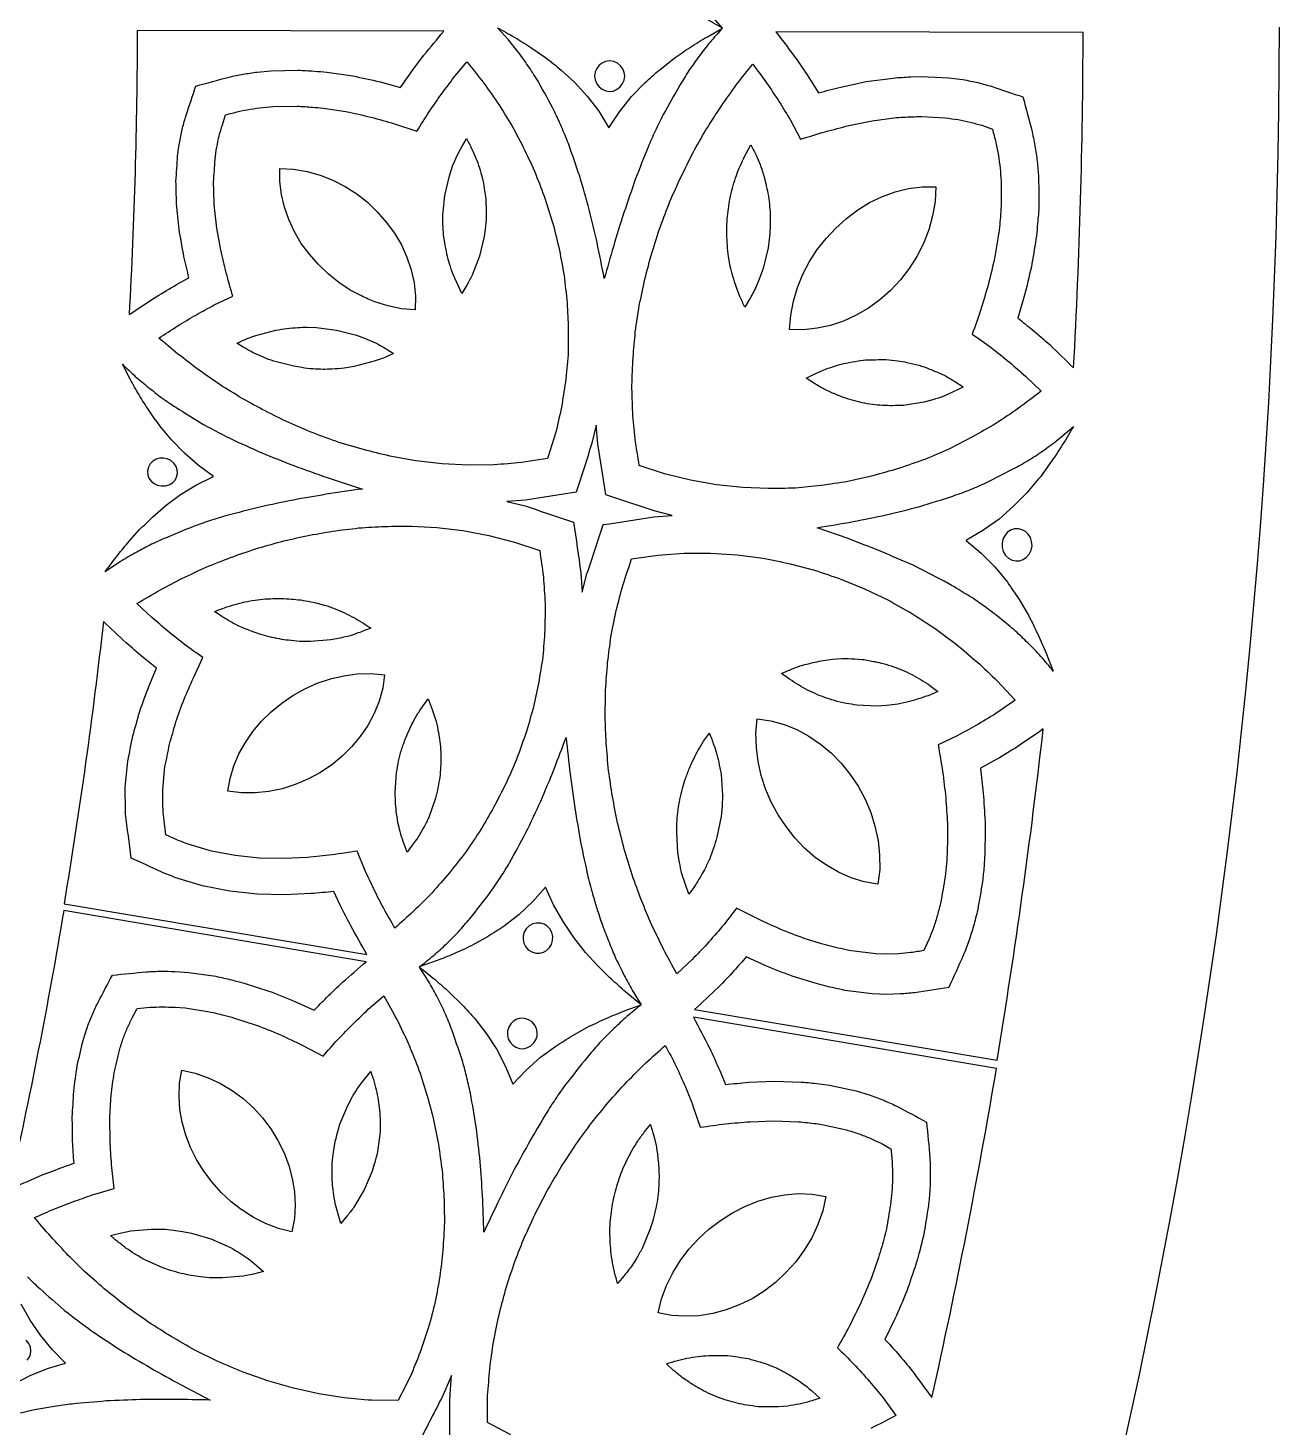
# Model space of a CAD drawing. Extents: x 10 to 990, y 10 to 990.
# Drawn here: x 895.4 to 989.9, y 394.3 to 499.9 of the extents above; entities that cross this region are included whole.
import ezdxf

# ---------------------------------------------------------------- set-up
doc = ezdxf.new("R2010")
doc.units = 0

msp = doc.modelspace()

# ---------------------------------------------------------------- linework, layer by layer
for points in [[(946.96, 500.9), (947.81, 499.93, -0.003399), (946.5, 500.68, -0.004054)], [(931.86, 393.75), (930.08, 394.68, 0.001163), (930.1, 396.72, 0.001288), (930.26, 398.74, 0.001078), (930.53, 400.75, -0.002428), (930.96, 402.8, 0.001017), (931.45, 404.69, 0.001059), (932.07, 406.61, 0.001246), (932.81, 408.5, -0.002627), (933.68, 410.4, -0.002704), (934.62, 412.21, -0.003038), (935.65, 413.97, -0.002631), (936.77, 415.67, -0.002697), (937.97, 417.32, 0.001253), (939.2, 418.84, -0.002059), (940.62, 420.4, -0.002966), (942.05, 421.83, 0.00098), (943.51, 423.15, -0.005425), (944.32, 421.6, -0.005209), (945.03, 420.01, -0.005576), (945.63, 418.51), (946.15, 416.97, -0.003118), (948.07, 417.23, -0.003619), (949.92, 417.39), (951.71, 417.45), (953.57, 417.39, -0.010251), (954.91, 417.24, -0.017147), (955.47, 417.16), (957.19, 416.77, -0.008963), (958.12, 416.48, -0.008119), (958.97, 416.14, -0.008347), (959.8, 415.76), (960.55, 415.35), (960.55, 415.35, -0.006748), (960.64, 414.29, -0.007662), (960.67, 413.32, -0.009078), (960.64, 412.34, -0.008251), (960.55, 411.36, -0.001046), (960.25, 409.49, -0.010498), (959.85, 407.94, -0.01928), (959.6, 407.14), (959.11, 405.68, -0.004827), (958.3, 403.77, -0.00459), (957.43, 401.99, -0.001139), (956.51, 400.32, -0.005896), (957.76, 399.09, -0.005692), (958.93, 397.78, -0.005724), (959.96, 396.54), (960.92, 395.22, -0.005399), (959.03, 394.23, -0.005339)], [(895.35, 405.68, 0.004415), (896.28, 404.79, -0.001308), (898.14, 403.15, -0.001078), (900.19, 401.6, 0.001799), (902.4, 400.14, 0.001295), (904.64, 398.81, 0.002113), (906.97, 397.52), (909.16, 396.38), (909.16, 396.38, 0.002041), (906.42, 396.43, 0.001577), (903.89, 396.42, 0.001976), (901.3, 396.31, 0.001605), (898.73, 396.08, 0.005455), (897.38, 395.9, 0.005902), (896.19, 395.7, 0.001768), (893.71, 395.14, 0.005025)], [(894.34, 397.6), (895.57, 398.24), (896.87, 398.75), (898.22, 399.17), (897.23, 400.19), (896.34, 401.28), (895.56, 402.41), (894.87, 403.61, -0.003807)]]:
    msp.add_lwpolyline(points, format="xyb")
for points in [[(926.79, 499.7), (903.64, 499.75, -0.013282), (903.03, 478.3, -0.001905), (905.07, 479.65, -0.003677), (906.62, 480.57), (907.55, 481.08, -0.003745), (907.17, 482.68, 0.001114), (906.84, 484.5, 0.001349), (906.63, 486.41, -0.004855), (906.57, 488.37, 0.001333), (906.69, 490.29, -0.007078), (906.85, 491.38, -0.007069), (907.06, 492.39, -0.006348), (907.34, 493.36, 0.001644), (908.07, 495.55, -0.002175), (910.57, 496.23, -0.007314), (911.64, 496.45, -0.005317), (912.7, 496.61), (913.73, 496.71), (915.79, 496.75, -0.006968), (917, 496.68, -0.006765), (917.97, 496.6), (919.92, 496.32, -0.004349), (921.98, 495.87), (923.53, 495.45, -0.004631), (924.29, 496.54, -0.003391), (925.29, 497.88, 0.001505), (926.79, 499.7)], [(938.91, 481.03, 0.004068), (938.36, 483.75, 0.003593), (937.77, 486.23, 0.004188), (937.05, 488.75, 0.004559), (936.2, 491.21, 0.007049), (935.68, 492.47, 0.007924), (935.17, 493.59, 0.00461), (933.94, 495.86, 0.006644), (933.24, 496.96, 0.008101), (932.45, 498.06, 0.007388), (931.67, 499.04), (930.84, 499.96, -0.004712), (932.15, 499.23, -0.004571), (933.36, 498.47), (934.48, 497.71, -0.006573), (935.65, 496.76), (936.65, 495.84), (937.62, 494.8), (938.49, 493.65), (939.26, 492.41), (940.06, 493.61), (940.97, 494.76), (941.97, 495.79, -0.004781), (943.09, 496.79), (944.17, 497.64, -0.003813), (945.41, 498.5, -0.005345), (946.69, 499.28), (947.82, 499.92, 0.004957), (946.89, 498.86, 0.003628), (946.07, 497.81, 0.005063), (945.3, 496.73, 0.004295), (944.61, 495.61, -0.00142), (943.36, 493.4, 0.00338), (942.74, 492.15, 0.003235), (942.21, 490.95, 0.001129), (941.25, 488.5, 0.000888), (940.39, 486.01, 0.001621), (939.59, 483.43, -0.001279), (938.91, 481.03)], [(974.34, 474.28, 0.013328), (975.06, 499.59), (951.86, 499.64, -0.004948), (953.44, 497.56, -0.005308), (954.48, 496), (955.08, 495.04, -0.003786), (956.76, 495.48), (958.69, 495.89), (960.72, 496.16, -0.008292), (962.04, 496.25), (962.85, 496.28), (964.9, 496.18), (965.99, 496.04, -0.006908), (967.13, 495.81, -0.007455), (968.18, 495.52, -0.000749), (970.52, 494.73, -0.001707), (971.21, 492.1, -0.006444), (971.45, 490.89, -0.006987), (971.61, 489.72, -0.007603), (971.7, 488.53, -0.001296), (971.72, 486.38, -0.006752), (971.6, 484.98, -0.006999), (971.5, 484, -0.001309), (971.15, 481.9, -0.004398), (970.62, 479.69), (970.13, 478.04, -0.006506), (971.23, 477.16, -0.005615), (972.56, 476.02, -0.001264), (974.34, 474.28)], [(910.32, 493.38, -0.006083), (911.28, 493.63, -0.008381), (912.17, 493.81, -0.009702), (913.13, 493.94), (913.91, 494.01), (915.74, 494.03, -0.009505), (916.87, 493.96, -0.0124), (917.7, 493.88), (919.4, 493.63, -0.004657), (921.29, 493.21, -0.003809), (923.07, 492.7), (924.76, 492.14, -0.003766), (925.65, 493.57, -0.003853), (926.62, 494.95, -0.004019), (927.55, 496.19), (928.54, 497.38, -0.004908), (929.81, 495.78, -0.005088), (930.94, 494.16, -0.001313), (931.95, 492.52, -0.005057), (932.91, 490.7, -0.005342), (933.73, 488.89, -0.00525), (934.45, 487.01, -0.005606), (935.05, 485.1, -0.005024), (935.52, 483.15, -0.001153), (935.87, 481.25, -0.005319), (936.1, 479.19, -0.005422), (936.19, 477.2, -0.000999), (936.17, 475.27, -0.005318), (935.97, 473.21, -0.001061), (935.68, 471.31, -0.001302), (935.23, 469.35, -0.001164), (934.62, 467.44), (932.65, 467.13, -0.004427), (930.58, 466.97), (928.65, 466.94), (926.67, 467.05), (924.68, 467.27), (922.72, 467.63, -0.00328), (920.72, 468.11), (918.87, 468.66, -0.003133), (916.93, 469.37, -0.003097), (915.09, 470.15, -0.003103), (913.3, 471.03, -0.002729), (911.56, 471.98, -0.003329), (909.88, 473.02, -0.002784), (908.26, 474.14, -0.002622), (906.72, 475.33, 0.001228), (905.28, 476.53, -0.003312), (906.67, 477.44, -0.003801), (908.11, 478.29, -0.004162), (909.46, 479.03), (910.86, 479.7, -0.002248), (910.36, 481.46, -0.003639), (909.96, 483.18), (909.66, 484.84, 0.001103), (909.46, 486.59, -0.004906), (909.41, 488.3, 0.001158), (909.52, 490.03, -0.009257), (909.65, 490.94, -0.007853), (909.83, 491.79, -0.006145), (910.07, 492.62), (910.32, 493.38)], [(968.21, 492.31, -0.006748), (968.47, 491.28, -0.007662), (968.66, 490.32, -0.009078), (968.79, 489.35, -0.008251), (968.86, 488.37, -0.001046), (968.87, 486.48, -0.010498), (968.74, 484.89, -0.01928), (968.62, 484.05), (968.37, 482.53, -0.004827), (967.88, 480.52, -0.00459), (967.32, 478.62, -0.001139), (966.69, 476.82, -0.005896), (968.12, 475.81, -0.005692), (969.5, 474.71, -0.005724), (970.71, 473.65), (971.88, 472.52, -0.005399), (970.18, 471.23, -0.005339), (968.48, 470.09, -0.004521), (966.71, 469.07), (964.98, 468.18, -0.001012), (963.11, 467.38, -0.004571), (961.12, 466.69, -0.004588), (959.19, 466.14), (957.3, 465.71, -0.004052), (955.25, 465.4), (953.34, 465.21, -0.004136), (951.27, 465.17), (949.36, 465.25), (947.37, 465.46), (945.41, 465.8), (943.46, 466.28), (941.55, 466.91, 0.001163), (941.23, 468.92, 0.001288), (941.05, 470.94, 0.001078), (940.99, 472.97, -0.002428), (941.08, 475.06, 0.001017), (941.25, 477, 0.001059), (941.55, 479, 0.001246), (941.97, 480.98, -0.002627), (942.51, 483.01, -0.002704), (943.14, 484.95, -0.003038), (943.86, 486.84, -0.002631), (944.7, 488.71, -0.002697), (945.61, 490.53, 0.001253), (946.57, 492.24, -0.002059), (947.72, 494.01, -0.002966), (948.89, 495.66, 0.00098), (950.11, 497.2, -0.005425), (951.16, 495.8, -0.005209), (952.12, 494.35, -0.005576), (952.97, 492.97), (953.73, 491.54, -0.003118), (955.58, 492.11, -0.003619), (957.38, 492.57), (959.14, 492.93), (960.98, 493.17, -0.010251), (962.33, 493.24, -0.017147), (962.89, 493.26), (964.65, 493.15, -0.008963), (965.62, 493.02, -0.008119), (966.52, 492.83, -0.008347), (967.4, 492.59), (968.21, 492.31)], [(928.5, 491.58, -0.008917), (928.89, 490.83, -0.009991), (929.21, 490.11, -0.010063), (929.48, 489.38, -0.011836), (929.69, 488.64, -0.011927), (929.85, 487.82), (929.94, 487.21, -0.011214), (930, 485.7, -0.012497), (929.92, 484.74), (929.85, 484.19), (929.48, 482.71), (928.93, 481.28, -0.010371), (928.53, 480.52), (928.15, 479.9), (927.5, 481.33, -0.009634), (927.22, 482.13, -0.009046), (927.03, 482.87, -0.013189), (926.86, 483.75), (926.77, 484.3, -0.007543), (926.72, 485.12), (926.72, 485.8, -0.01208), (926.81, 486.82), (926.87, 487.3), (927.21, 488.77), (927.45, 489.51, -0.009064), (927.78, 490.27, -0.008391), (928.14, 490.97), (928.5, 491.58)], [(949.98, 491.12, -0.007149), (950.38, 490.33), (950.67, 489.64, -0.011467), (950.98, 488.67, -0.011545), (951.14, 488.03, -0.010777), (951.3, 487.24, -0.009122), (951.39, 486.45, -0.010429), (951.44, 485.65, -0.010063), (951.43, 484.85, -0.012635), (951.36, 483.99), (951.27, 483.35), (950.9, 481.79, -0.010417), (950.61, 480.97), (950.32, 480.29, -0.012837), (949.8, 479.34), (949.52, 478.87, -0.007892), (949.15, 479.68), (948.88, 480.36, -0.006883), (948.62, 481.2, -0.00865), (948.42, 481.97), (948.29, 482.69, -0.006775), (948.2, 483.54, -0.009251), (948.16, 484.34, -0.00944), (948.17, 485.12, -0.023407), (948.33, 486.69, -0.008108), (948.49, 487.47, -0.010185), (948.7, 488.24, -0.008238), (948.95, 488.99, -0.010225), (949.26, 489.73, -0.006371), (949.62, 490.47), (949.98, 491.12)], [(914.41, 489.33), (915.45, 489.29), (916.47, 489.1), (917.46, 488.83), (918.41, 488.45), (919.34, 487.98), (920.22, 487.42), (921.02, 486.78), (921.77, 486.07), (922.45, 485.29), (923.07, 484.46), (923.59, 483.57), (923.99, 482.65), (924.33, 481.68), (924.54, 480.7), (924.66, 479.69), (924.62, 478.67), (923.59, 478.75), (922.57, 478.96), (921.59, 479.26, -0.007354), (920.57, 479.71), (919.73, 480.15), (918.86, 480.72), (918.06, 481.38), (917.31, 482.1), (916.64, 482.87), (916.03, 483.68), (915.52, 484.56), (915.1, 485.47), (914.76, 486.4), (914.54, 487.36), (914.4, 488.34), (914.41, 489.33)], [(911.16, 476.14, -0.009172), (911.94, 476.49), (912.6, 476.73), (914.11, 477.13, -0.010229), (914.94, 477.26, -0.011643), (915.77, 477.33, -0.010333), (916.48, 477.35), (917.17, 477.33), (918.69, 477.14), (920.19, 476.75, -0.009735), (920.99, 476.46), (921.63, 476.17, -0.010506), (922.44, 475.72), (923, 475.37), (922.28, 475.05), (921.54, 474.78), (920.03, 474.39), (919.27, 474.26, -0.011416), (918.37, 474.19, -0.010526), (917.67, 474.17, -0.010041), (916.9, 474.2, -0.012536), (916.07, 474.3), (915.46, 474.4), (913.96, 474.78, -0.008639), (913.17, 475.08, -0.011056), (912.46, 475.4, -0.012065), (911.65, 475.85), (911.16, 476.14)], [(920.64, 465.14, 0.002041), (917.92, 464.74, 0.001577), (915.43, 464.31, 0.001976), (912.9, 463.78, 0.001605), (910.4, 463.13, 0.005455), (909.09, 462.73, 0.005902), (907.95, 462.34, 0.001768), (905.6, 461.37, 0.005025), (904.44, 460.83, 0.004159), (903.33, 460.23, 0.004907), (902.22, 459.57), (901.22, 458.89, -0.002751), (902.07, 460.02, -0.003329), (902.93, 461.08), (903.8, 462.05, -0.004722), (904.82, 463.04), (905.82, 463.91), (906.92, 464.73), (908.12, 465.46), (909.39, 466.09), (908.24, 466.94), (907.19, 467.86), (906.22, 468.85), (905.35, 469.91, -0.003807), (904.51, 471.09, -0.003811), (903.78, 472.24, -0.003587), (903.11, 473.42), (902.52, 474.56, 0.005106), (903.5, 473.64, 0.003181), (904.49, 472.81, 0.00532), (905.48, 472.04, 0.004415), (906.55, 471.31, -0.001308), (908.65, 470, -0.001078), (910.93, 468.82, 0.001799), (913.35, 467.74, 0.001295), (915.77, 466.79, 0.002113), (918.29, 465.9), (920.64, 465.14)], [(966, 472.84, -0.009697), (965.14, 472.42), (964.54, 472.15, -0.010466), (963.72, 471.87), (963.04, 471.69), (961.51, 471.45, -0.007965), (960.68, 471.43, -0.010934), (959.91, 471.44, -0.010853), (959.15, 471.52, -0.009485), (958.38, 471.65, -0.011478), (957.63, 471.84, -0.010216), (956.89, 472.08, -0.012307), (956.04, 472.43), (955.52, 472.67, -0.006912), (954.77, 473.1), (954.15, 473.51, -0.006924), (954.94, 473.89), (955.61, 474.18, -0.008811), (956.43, 474.45, -0.010667), (957.18, 474.65, -0.012969), (958.08, 474.81), (958.63, 474.88, -0.008534), (960.16, 474.91, -0.009798), (961.07, 474.81, -0.012624), (961.76, 474.7), (962.44, 474.55, -0.010084), (963.25, 474.28, -0.013033), (964.11, 473.93), (964.62, 473.7, -0.00791), (965.38, 473.25), (966, 472.84)], [(931.54, 464.21), (932.93, 463.86, -0.000995), (936.59, 462.64, -0.002096), (937.14, 458.81), (937.24, 457.36), (937.6, 458.75, 0.002095), (938.83, 462.45, 0.000988), (942.65, 463.03), (944.04, 463.14), (942.67, 463.49, 0.001), (939.02, 464.71, 0.002416), (938.41, 468.56), (938.29, 469.97), (937.97, 468.6, -0.002426), (936.79, 464.89, -0.000992), (932.97, 464.31), (931.54, 464.21)], [(954.98, 462.22, 0.003736), (957.7, 462.68, 0.003279), (960.19, 463.19, 0.003993), (962.73, 463.82, 0.003622), (965.23, 464.61, 0.005429), (966.45, 465.06, 0.006824), (967.67, 465.58, 0.004458), (970.02, 466.78, 0.007232), (971.16, 467.44, 0.005343), (972.27, 468.2, 0.00686), (973.35, 469.02), (974.34, 469.87, -0.003916), (973.51, 468.49, -0.004838), (972.68, 467.23), (971.83, 466.06, -0.006482), (970.8, 464.86), (969.81, 463.84), (968.71, 462.86), (967.49, 462), (966.25, 461.28), (966.24, 461.28), (966.22, 461.26), (967.36, 460.3), (968.4, 459.26), (969.34, 458.1, -0.005993), (970.23, 456.8), (970.96, 455.57, -0.004539), (971.66, 454.14, -0.005183), (972.28, 452.74), (972.81, 451.39, 0.00704), (971.87, 452.51, 0.007037), (970.88, 453.53, 0.007346), (969.96, 454.41, 0.006828), (968.87, 455.32, 0.008319), (967.78, 456.15, 0.006422), (966.81, 456.84, 0.007886), (965.53, 457.63, 0.006685), (964.56, 458.19, 0.004213), (962.22, 459.38, 0.003002), (959.82, 460.42, 0.003605), (957.31, 461.4), (954.98, 462.22)], [(905.81, 439.04), (905.59, 440.76, 0.001121), (905.58, 442.47), (905.74, 444.19, 0.00111), (906.08, 445.87, 0.001086), (906.56, 447.56, -0.003263), (907.18, 449.28, -0.00206), (907.88, 450.9), (908.59, 452.42, -0.002396), (907.22, 453.41, -0.00332), (905.95, 454.41, -0.00246), (904.74, 455.45), (903.62, 456.49, -0.002996), (905.35, 457.51, -0.002436), (907.07, 458.41, -0.003213), (908.85, 459.24, -0.002916), (910.69, 459.97, -0.003091), (912.57, 460.62, -0.002843), (914.47, 461.16, -0.003537), (916.42, 461.61, -0.003323), (918.39, 461.96, -0.003739), (920.36, 462.2, -0.004022), (922.35, 462.32, -0.004055), (924.34, 462.33), (926.26, 462.23), (928.23, 462), (930.2, 461.63), (932.13, 461.14), (934.03, 460.5, -0.001311), (934.31, 458.51, -0.001103), (934.44, 456.5, -0.001039), (934.42, 454.51, -0.001043), (934.27, 452.51, -0.004491), (933.94, 450.47, -0.001168), (933.54, 448.58, -0.004458), (932.95, 446.6, -0.001172), (932.31, 444.79, -0.004928), (931.47, 442.89, -0.004478), (930.55, 441.11, -0.001188), (929.59, 439.44, -0.001215), (928.48, 437.79, -0.004659), (927.21, 436.17, -0.005262), (925.9, 434.67, -0.005261), (924.51, 433.27, -0.001052), (923.1, 432, -0.002377), (922.26, 433.47, -0.003386), (921.52, 434.91, -0.002275), (920.83, 436.39), (920.24, 437.81, -0.003552), (918.35, 437.53, -0.004682), (916.5, 437.34), (914.71, 437.25), (912.86, 437.29), (911.04, 437.47), (909.24, 437.81), (907.49, 438.33, -0.006589), (906.58, 438.69), (905.81, 439.04)], [(963.04, 430.3, -0.007162), (962.06, 430.15, -0.008583), (961.15, 430.06), (960.3, 430.03), (959.4, 430.07), (957.56, 430.28, -0.009757), (955.98, 430.64, -0.016739), (955.23, 430.85), (954, 431.22, -0.004066), (952.19, 431.92, -0.002935), (950.49, 432.69), (948.89, 433.51, -0.005789), (947.81, 432.11, -0.006047), (946.65, 430.79, -0.005944), (945.54, 429.63), (944.39, 428.54, -0.002495), (943.38, 430.4, -0.002814), (942.5, 432.22, -0.002955), (941.71, 434.09, -0.002636), (941.01, 436.02, -0.002794), (940.41, 437.97, -0.002935), (939.91, 439.95, -0.002478), (939.52, 441.94, 0.001086), (939.23, 443.88, -0.002367), (939.05, 445.98, 0.001131), (938.97, 447.93, 0.00127), (939, 449.95, -0.002791), (939.16, 452.05, 0.001011), (939.41, 453.98, 0.001049), (939.81, 455.97, 0.001099), (940.32, 457.93, 0.001308), (940.97, 459.86), (942.95, 460.15), (944.94, 460.3), (946.93, 460.3), (948.93, 460.18), (950.91, 459.91, -0.004389), (952.93, 459.5), (954.79, 459.01, -0.004314), (956.76, 458.34), (958.56, 457.61), (960.37, 456.74, -0.005008), (962.19, 455.71, -0.004978), (963.89, 454.6, -0.001008), (965.48, 453.43, -0.005139), (967.09, 452.06, -0.004987), (968.57, 450.65), (969.93, 449.2, -0.005447), (968.47, 448.19, -0.006071), (966.96, 447.29, -0.006066), (965.55, 446.52), (964.11, 445.84, -0.004158), (964.45, 443.81, -0.005153), (964.69, 441.83, -0.001127), (964.82, 439.91, -0.003793), (964.8, 437.84, -0.006777), (964.74, 436.86, -0.009289), (964.64, 435.87, -0.001068), (964.32, 434, -0.006663), (964.06, 432.97, -0.008596), (963.77, 432.05, -0.007647), (963.41, 431.13), (963.04, 430.3)], [(909.47, 455.89, -0.010425), (910.33, 456.21, -0.01065), (911.02, 456.43, -0.008745), (911.78, 456.62, -0.009786), (912.54, 456.76, -0.00857), (913.31, 456.84, -0.010135), (914.08, 456.88, -0.01156), (914.91, 456.86, -0.010575), (915.61, 456.81, -0.009307), (916.36, 456.71, -0.008306), (917.12, 456.55), (917.79, 456.38, -0.009335), (918.59, 456.1, -0.025184), (920, 455.44, -0.008899), (920.67, 455.05), (921.27, 454.64, -0.011444), (920.33, 454.28, -0.013689), (919.72, 454.07, -0.010317), (918.96, 453.88), (918.27, 453.75), (916.73, 453.63, -0.010614), (915.9, 453.64, -0.012356), (915.07, 453.72, -0.010562), (914.38, 453.82, -0.008612), (913.62, 453.98, -0.010428), (912.88, 454.19, -0.013033), (912.02, 454.5, -0.012724), (911.43, 454.74, -0.010266), (910.75, 455.09, -0.011015), (910.02, 455.53), (909.47, 455.89)], [(901.09, 455.13, -0.013094), (898.12, 433.84), (920.99, 430.01, -0.000937), (919.76, 432.17, -0.002796), (918.96, 433.72), (918.48, 434.76, -0.004801), (916.75, 434.6), (914.78, 434.51), (912.71, 434.56), (910.64, 434.78), (908.57, 435.19), (906.57, 435.8, -0.005631), (905.46, 436.24, 0.000825), (903.19, 437.29, 0.002062), (902.75, 440.63, 0.001351), (902.74, 442.64, 0.001077), (902.93, 444.6, 0.001279), (903.31, 446.51, 0.001112), (903.84, 448.38, -0.002624), (904.52, 450.24), (905.11, 451.62, -0.004239), (904.1, 452.42, -0.002406), (902.8, 453.54, 0.00144), (901.09, 455.13)], [(964.08, 449.87), (963.35, 449.54, -0.007262), (962.51, 449.26, -0.010314), (961.76, 449.04), (961.07, 448.9, -0.007648), (960.22, 448.8), (959.52, 448.76), (957.98, 448.83, -0.008034), (957.17, 448.96), (956.48, 449.11, -0.008382), (955.68, 449.36, -0.010194), (954.96, 449.64, -0.010528), (954.25, 449.97, -0.009771), (953.56, 450.35, -0.007454), (952.89, 450.79), (952.29, 451.22, -0.006907), (953.09, 451.56), (953.78, 451.82, -0.011351), (954.82, 452.07, -0.01827), (955.44, 452.2, -0.011985), (956.14, 452.29), (956.84, 452.34, -0.011914), (957.82, 452.32), (958.38, 452.28, -0.011546), (959.34, 452.11, -0.01483), (959.96, 451.97, -0.012521), (960.76, 451.72, -0.012113), (961.42, 451.47, -0.011593), (962.13, 451.14, -0.008817), (962.82, 450.75, -0.010251), (963.49, 450.32), (964.08, 449.87)], [(924.02, 437.73, -0.006926), (923.72, 438.53, -0.010114), (923.49, 439.28), (923.33, 439.96, -0.009923), (923.2, 440.85, -0.011977), (923.14, 441.54), (923.12, 442.23), (923.22, 443.74, -0.010967), (923.38, 444.6), (923.52, 445.21, -0.011773), (923.83, 446.12, -0.012329), (924.06, 446.69, -0.009134), (924.38, 447.38, -0.010552), (924.75, 448.06, -0.011043), (925.22, 448.77), (925.6, 449.3, -0.007447), (925.92, 448.51), (926.15, 447.82, -0.010234), (926.35, 446.94, -0.010885), (926.47, 446.25, -0.011944), (926.55, 445.49, -0.009267), (926.57, 444.73, -0.011304), (926.54, 443.96, -0.010564), (926.46, 443.21, -0.013191), (926.31, 442.4), (926.17, 441.8), (925.66, 440.36, -0.010593), (925.29, 439.61), (924.94, 439, -0.01305), (924.33, 438.15), (924.02, 437.73)], [(945.28, 434.56), (944.77, 436.1, -0.009523), (944.58, 436.96), (944.46, 437.68), (944.38, 439.27, -0.009569), (944.4, 440.13, -0.008916), (944.48, 440.92, -0.009999), (944.61, 441.7, -0.010998), (944.81, 442.54), (944.99, 443.16, -0.0082), (945.3, 443.97, -0.012802), (945.71, 444.87, -0.014652), (946, 445.42, -0.007995), (946.41, 446.1), (946.84, 446.72, -0.010681), (947.18, 445.81, -0.012507), (947.41, 445.11, -0.010531), (947.59, 444.32), (947.72, 443.61), (947.82, 442.01), (947.8, 441.21), (947.72, 440.42), (947.41, 438.86, -0.009389), (947.16, 438.03), (946.91, 437.34, -0.010474), (946.54, 436.55, -0.013066), (945.88, 435.4, -0.03201), (945.59, 434.97), (945.28, 434.56)], [(945.73, 425.86), (968.56, 422.03, 0.013098), (972.05, 447.03, -0.001447), (969.96, 445.59, -0.003824), (968.33, 444.62), (967.3, 444.06, -0.005336), (967.52, 442.19, -0.001286), (967.66, 440.06, -0.003702), (967.64, 437.81, -0.006594), (967.58, 436.68, -0.008119), (967.46, 435.49, -0.001098), (967.1, 433.38, -0.006132), (966.78, 432.14, -0.008407), (966.43, 431.03, -0.005993), (966.01, 429.93, -0.001259), (964.92, 427.52, -0.004169), (962.34, 427.12, -0.007625), (961.26, 427.03), (960.23, 427), (959.13, 427.05), (957.08, 427.3, -0.008833), (955.56, 427.64, -0.016802), (954.82, 427.84), (953.08, 428.37, -0.003624), (951.1, 429.15), (949.63, 429.83, -0.006727), (948.7, 428.78, -0.005784), (947.5, 427.51, -0.001441), (945.73, 425.86)], [(936.02, 446.38, 0.00127), (936.33, 443.62), (936.68, 441.07, 0.001518), (937.12, 438.48, 0.001719), (937.67, 435.9, 0.005816), (938.07, 434.41, 0.004963), (938.38, 433.37, 0.004373), (938.83, 432.05, 0.006951), (939.33, 430.77, 0.00627), (939.79, 429.68, 0.005509), (940.41, 428.43, 0.005433), (941.01, 427.32), (941.69, 426.22, -0.003399), (940.52, 427.18, -0.004054), (939.44, 428.15, -0.004482), (938.42, 429.16), (937.49, 430.17), (936.6, 431.3), (935.79, 432.5), (935.08, 433.76), (934.48, 435.1), (933.52, 434.01), (932.48, 433.02), (931.35, 432.15, -0.006218), (930.08, 431.34), (928.9, 430.68, -0.004965), (927.54, 430.05, -0.004544), (926.21, 429.52), (924.94, 429.07, 0.006063), (926.02, 429.93, 0.006189), (927, 430.82, 0.006796), (927.9, 431.73, 0.005808), (928.76, 432.71, 0.001454), (930.3, 434.68, 0.007169), (931.1, 435.86, 0.00603), (931.75, 436.92, 0.004313), (932.99, 439.21, 0.003675), (934.11, 441.57, 0.004535), (935.14, 444.06, 0.00168), (936.02, 446.38)], [(920.92, 429.46), (898.1, 433.32, -0.013282), (893.97, 412.26, -0.001905), (896.2, 413.26, -0.003677), (897.88, 413.9), (898.87, 414.26, -0.003745), (898.76, 415.89, 0.001114), (898.74, 417.75, 0.001349), (898.85, 419.67, -0.004855), (899.11, 421.61, 0.001333), (899.55, 423.49, -0.007078), (899.88, 424.53, -0.007069), (900.26, 425.49, -0.006348), (900.69, 426.41, 0.001644), (901.77, 428.45, -0.002175), (904.35, 428.7, -0.007314), (905.44, 428.75, -0.005317), (906.51, 428.72), (907.55, 428.66), (909.58, 428.36, -0.006968), (910.77, 428.09, -0.006765), (911.71, 427.85), (913.58, 427.25, -0.004349), (915.55, 426.47), (917, 425.8, -0.004631), (917.94, 426.76, -0.003391), (919.14, 427.91, 0.001505), (920.92, 429.46)], [(929.81, 409.05, 0.004068), (929.71, 411.82, 0.003593), (929.54, 414.36, 0.004188), (929.24, 416.97, 0.004559), (928.8, 419.54, 0.007049), (928.5, 420.86, 0.007924), (928.18, 422.06, 0.00461), (927.33, 424.49, 0.006644), (926.83, 425.7, 0.008101), (926.23, 426.91, 0.007388), (925.63, 428), (924.96, 429.05, -0.004712), (926.13, 428.11, -0.004571), (927.2, 427.17), (928.18, 426.22, -0.006573), (929.18, 425.1), (930.01, 424.03), (930.8, 422.84), (931.46, 421.56), (932.01, 420.21), (933.01, 421.27), (934.09, 422.25), (935.24, 423.1, -0.004781), (936.52, 423.9), (937.72, 424.57, -0.003813), (939.09, 425.2, -0.005345), (940.48, 425.77), (941.7, 426.22, 0.004957), (940.61, 425.32, 0.003628), (939.63, 424.42, 0.005063), (938.69, 423.48, 0.004295), (937.82, 422.49, -0.00142), (936.22, 420.51, 0.00338), (935.41, 419.38, 0.003235), (934.69, 418.29, 0.001129), (933.34, 416.03, 0.000888), (932.08, 413.72, 0.001621), (930.87, 411.3, -0.001279), (929.81, 409.05)], [(903.64, 425.93, -0.006083), (904.62, 426.02, -0.008381), (905.53, 426.05, -0.009702), (906.5, 426.02), (907.27, 425.97), (909.09, 425.69, -0.009505), (910.19, 425.43, -0.0124), (911, 425.21), (912.63, 424.68, -0.004657), (914.42, 423.96, -0.003809), (916.1, 423.16), (917.68, 422.33, -0.003766), (918.79, 423.6, -0.003853), (919.97, 424.8, -0.004019), (921.09, 425.87), (922.26, 426.88, -0.004908), (923.25, 425.09, -0.005088), (924.1, 423.31, -0.001313), (924.83, 421.53, -0.005057), (925.47, 419.57, -0.005342), (925.99, 417.65, -0.00525), (926.38, 415.68, -0.005606), (926.66, 413.7, -0.005024), (926.8, 411.7, -0.001153), (926.84, 409.77, -0.005319), (926.72, 407.7, -0.005422), (926.49, 405.71, -0.000999), (926.15, 403.82, -0.005318), (925.62, 401.81, -0.001061), (925.01, 399.99, -0.001302), (924.25, 398.13, -0.001164), (923.34, 396.34), (921.33, 396.36, -0.004427), (919.27, 396.55), (917.36, 396.84), (915.43, 397.27), (913.5, 397.82), (911.63, 398.49, -0.00328), (909.74, 399.3), (908, 400.15, -0.003133), (906.21, 401.17, -0.003097), (904.52, 402.24, -0.003103), (902.89, 403.4, -0.002729), (901.34, 404.62, -0.003329), (899.85, 405.92, -0.002784), (898.44, 407.3, -0.002622), (897.11, 408.72, 0.001228), (895.89, 410.15, -0.003312), (897.41, 410.82, -0.003801), (898.97, 411.41, -0.004162), (900.43, 411.92), (901.91, 412.35, -0.002248), (901.71, 414.17, -0.003639), (901.59, 415.93), (901.57, 417.62, 0.001103), (901.67, 419.37, -0.004906), (901.9, 421.08, 0.001158), (902.3, 422.77, -0.009257), (902.57, 423.64, -0.007853), (902.89, 424.44, -0.006145), (903.26, 425.22), (903.64, 425.93)], [(963.64, 396.56, 0.013328), (968.52, 421.4), (945.64, 425.27, -0.004948), (946.86, 422.96, -0.005308), (947.62, 421.25), (948.05, 420.2, -0.003786), (949.79, 420.36), (951.76, 420.45), (953.8, 420.38, -0.008292), (955.12, 420.25), (955.92, 420.15), (957.93, 419.71), (958.98, 419.39, -0.006908), (960.07, 418.98, -0.007455), (961.05, 418.53, -0.000749), (963.24, 417.36, -0.001707), (963.49, 414.65, -0.006444), (963.52, 413.42, -0.006987), (963.49, 412.23, -0.007603), (963.38, 411.05, -0.001296), (963.04, 408.93, -0.006752), (962.7, 407.57, -0.006999), (962.43, 406.62, -0.001309), (961.74, 404.59, -0.004398), (960.85, 402.5), (960.1, 400.96, -0.006506), (961.05, 399.91, -0.005615), (962.17, 398.56, -0.001264), (963.64, 396.56)], [(907, 421.27), (908.02, 421.05), (909, 420.7), (909.93, 420.27), (910.8, 419.74), (911.64, 419.13), (912.41, 418.43), (913.1, 417.67), (913.72, 416.84), (914.27, 415.96), (914.74, 415.04), (915.1, 414.08), (915.35, 413.1), (915.53, 412.09), (915.57, 411.09), (915.52, 410.07), (915.32, 409.07), (914.31, 409.32), (913.34, 409.7), (912.43, 410.15, -0.007354), (911.5, 410.76), (910.73, 411.33), (909.97, 412.04), (909.29, 412.83), (908.67, 413.66), (908.13, 414.53), (907.67, 415.43), (907.31, 416.38), (907.04, 417.35), (906.86, 418.32), (906.8, 419.3), (906.83, 420.29), (907, 421.27)], [(921.27, 421.17, -0.008917), (921.54, 420.36, -0.009991), (921.73, 419.6, -0.010063), (921.87, 418.83, -0.011836), (921.96, 418.07, -0.011927), (921.98, 417.24), (921.98, 416.62, -0.011214), (921.79, 415.12, -0.012497), (921.54, 414.18), (921.39, 413.65), (920.78, 412.25), (920, 410.93, -0.010371), (919.48, 410.25), (919.01, 409.71), (918.59, 411.22, -0.009634), (918.45, 412.05, -0.009046), (918.38, 412.81, -0.013189), (918.36, 413.71), (918.37, 414.27, -0.007543), (918.46, 415.09), (918.56, 415.75, -0.01208), (918.82, 416.75), (918.95, 417.21), (919.54, 418.61), (919.9, 419.29, -0.009064), (920.34, 419.99, -0.008391), (920.82, 420.62), (921.27, 421.17)], [(942.39, 417.18, -0.007149), (942.64, 416.33), (942.82, 415.6, -0.011467), (942.96, 414.59, -0.011545), (943.02, 413.94, -0.010777), (943.04, 413.14, -0.009122), (943.01, 412.34, -0.010429), (942.92, 411.54, -0.010063), (942.78, 410.76, -0.012635), (942.56, 409.91), (942.38, 409.3), (941.76, 407.82, -0.010417), (941.33, 407.06), (940.93, 406.44, -0.012837), (940.26, 405.59), (939.91, 405.17, -0.007892), (939.68, 406.03), (939.52, 406.74, -0.006883), (939.41, 407.62, -0.00865), (939.34, 408.41), (939.32, 409.14, -0.006775), (939.38, 410, -0.009251), (939.47, 410.78, -0.00944), (939.61, 411.56, -0.023407), (940.03, 413.08, -0.008108), (940.31, 413.82, -0.010185), (940.64, 414.54, -0.008238), (941.02, 415.25, -0.010225), (941.44, 415.93, -0.006371), (941.92, 416.59), (942.39, 417.18)], [(901.63, 408.79, -0.009172), (902.45, 409), (903.15, 409.14), (904.7, 409.28, -0.010229), (905.54, 409.28, -0.011643), (906.37, 409.21, -0.010333), (907.07, 409.11), (907.75, 408.98), (909.21, 408.54), (910.64, 407.91, -0.009735), (911.37, 407.49), (911.96, 407.1, -0.010506), (912.68, 406.52), (913.17, 406.09), (912.41, 405.88), (911.64, 405.74), (910.08, 405.6), (909.32, 405.6, -0.011416), (908.42, 405.68, -0.010526), (907.72, 405.78, -0.010041), (906.97, 405.94, -0.012536), (906.16, 406.17), (905.58, 406.36), (904.17, 406.99, -0.008639), (903.43, 407.42, -0.011056), (902.79, 407.85, -0.012065), (902.06, 408.43), (901.63, 408.79)], [(955.17, 396.51, -0.009697), (954.25, 396.23), (953.62, 396.07, -0.010466), (952.77, 395.93), (952.06, 395.86), (950.52, 395.88, -0.007965), (949.69, 395.99, -0.010934), (948.94, 396.14, -0.010853), (948.2, 396.34, -0.009485), (947.47, 396.59, -0.011478), (946.75, 396.9, -0.010216), (946.07, 397.26, -0.012307), (945.28, 397.75), (944.81, 398.06, -0.006912), (944.14, 398.62), (943.6, 399.12, -0.006924), (944.43, 399.36), (945.15, 399.54, -0.008811), (946, 399.67, -0.010667), (946.78, 399.74, -0.012969), (947.69, 399.75), (948.24, 399.74, -0.008534), (949.76, 399.51, -0.009798), (950.64, 399.26, -0.012624), (951.3, 399.05), (951.95, 398.78, -0.010084), (952.7, 398.39, -0.013033), (953.49, 397.9), (953.96, 397.58, -0.00791), (954.63, 397.02), (955.17, 396.51)], [(919.76, 393.67), (921.08, 393.1, -0.000995), (924.48, 391.29, -0.002096), (924.4, 387.42), (924.25, 385.97), (924.84, 387.29, 0.002095), (926.66, 390.73, 0.000988), (930.53, 390.68), (931.91, 390.56), (930.62, 391.13, 0.001), (927.22, 392.93, 0.002416), (927.26, 396.83), (927.37, 398.24), (926.83, 396.94, -0.002426), (925.05, 393.47, -0.000992), (921.19, 393.53), (919.76, 393.67)]]:
    msp.add_lwpolyline(points, format="xyb", close=True)
for points in [[(989.85, 500), (989.84, 496.83), (989.81, 493.67), (989.76, 490.51), (989.69, 487.36), (989.6, 484.21), (989.49, 481.06), (989.36, 477.93), (989.21, 474.79), (989.05, 471.66), (988.86, 468.54), (988.65, 465.42), (988.42, 462.31), (988.18, 459.2), (987.91, 456.1), (987.63, 453.01), (987.32, 449.92), (987, 446.83), (986.66, 443.75), (986.3, 440.68), (985.92, 437.61), (985.52, 434.55), (985.1, 431.49), (984.66, 428.44), (984.21, 425.4), (983.73, 422.36), (983.24, 419.33), (982.73, 416.31), (982.2, 413.29), (981.65, 410.28), (981.09, 407.27), (980.5, 404.27), (979.9, 401.28), (979.28, 398.29), (978.64, 395.31), (977.98, 392.34)], [(895.33, 399.38), (895.49, 399.58), (895.58, 399.83), (895.62, 400.1), (895.58, 400.38), (895.45, 400.65), (895.45, 400.65), (895.25, 400.89)]]:
    msp.add_lwpolyline(points)
for points in [[(940.1, 495.49), (940.29, 495.74), (940.41, 496), (940.45, 496.29), (940.42, 496.58), (940.31, 496.85), (940.13, 497.09), (939.91, 497.29), (939.62, 497.41), (939.3, 497.45), (939.01, 497.41), (938.74, 497.29), (938.52, 497.12), (938.34, 496.88), (938.23, 496.62), (938.18, 496.32), (938.22, 496.02), (938.34, 495.73), (938.52, 495.49), (938.75, 495.32), (939.02, 495.2), (939.29, 495.15), (939.58, 495.18), (939.84, 495.3), (940.1, 495.49)], [(963.95, 487.95), (963.89, 486.84), (963.7, 485.75), (963.41, 484.7), (963.02, 483.67), (962.51, 482.7), (961.92, 481.78), (961.27, 480.92), (960.52, 480.13), (959.71, 479.42), (958.85, 478.8), (957.93, 478.26), (956.98, 477.82), (955.98, 477.49), (954.97, 477.27), (953.94, 477.16), (952.9, 477.19), (952.98, 478.27), (953.19, 479.33), (953.49, 480.36), (953.9, 481.35), (954.4, 482.31), (954.99, 483.22), (955.65, 484.06), (956.39, 484.84), (957.19, 485.56), (958.04, 486.2), (958.94, 486.76), (959.9, 487.21), (960.87, 487.57), (961.87, 487.81), (962.91, 487.95), (963.95, 487.95)], [(906.41, 467.1), (906.18, 467.3), (905.91, 467.42), (905.63, 467.47), (905.34, 467.46), (905.08, 467.39), (904.83, 467.25), (904.62, 467.05), (904.49, 466.79), (904.42, 466.5), (904.44, 466.22), (904.53, 465.96), (904.7, 465.74), (904.91, 465.56), (905.17, 465.43), (905.46, 465.37), (905.77, 465.37), (906.06, 465.46), (906.31, 465.61), (906.5, 465.82), (906.62, 466.04), (906.68, 466.31), (906.67, 466.58), (906.58, 466.85), (906.41, 467.1)], [(969.21, 460.13), (969.43, 459.92), (969.7, 459.78), (969.97, 459.72), (970.26, 459.73), (970.53, 459.82), (970.78, 459.99), (970.99, 460.22), (971.13, 460.52), (971.2, 460.86), (971.17, 461.17), (971.08, 461.47), (970.92, 461.72), (970.72, 461.93), (970.47, 462.07), (970.18, 462.14), (969.87, 462.14), (969.58, 462.03), (969.33, 461.85), (969.14, 461.61), (969.01, 461.35), (968.95, 461.04), (968.96, 460.73), (969.03, 460.42), (969.21, 460.13)], [(910.49, 442.33), (910.65, 443.3), (910.94, 444.25), (911.32, 445.16), (911.81, 446.02), (912.37, 446.85), (913.03, 447.62), (913.76, 448.33), (914.55, 448.98), (915.4, 449.56), (916.3, 450.06), (917.24, 450.48), (918.23, 450.81), (919.23, 451.05), (920.25, 451.18), (921.29, 451.21), (922.32, 451.11), (922.18, 450.11), (921.91, 449.13), (921.53, 448.2), (921.06, 447.3), (920.48, 446.46), (919.82, 445.67), (919.1, 444.95), (918.3, 444.3), (917.44, 443.72), (916.53, 443.24), (915.57, 442.83), (914.59, 442.52), (913.58, 442.31), (912.56, 442.21), (911.52, 442.2), (910.49, 442.33)], [(959.57, 435.32), (958.54, 435.49), (957.55, 435.8), (956.6, 436.21), (955.69, 436.74), (954.84, 437.34), (954.03, 438.03), (953.3, 438.82), (952.63, 439.66), (952.03, 440.56), (951.51, 441.5), (951.09, 442.5), (950.76, 443.53), (950.52, 444.57), (950.39, 445.63), (950.36, 446.71), (950.46, 447.79), (951.49, 447.65), (952.49, 447.36), (953.45, 446.98), (954.36, 446.48), (955.24, 445.89), (956.06, 445.21), (956.79, 444.44), (957.47, 443.6), (958.07, 442.7), (958.6, 441.74), (959.03, 440.73), (959.34, 439.69), (959.58, 438.61), (959.69, 437.53), (959.7, 436.42), (959.57, 435.32)], [(933.23, 432.17), (933.01, 431.95), (932.87, 431.7), (932.79, 431.42), (932.78, 431.13), (932.84, 430.86), (932.97, 430.6), (933.17, 430.37), (933.43, 430.21), (933.74, 430.12), (934.04, 430.11), (934.32, 430.19), (934.55, 430.32), (934.76, 430.53), (934.91, 430.77), (935, 431.07), (935.02, 431.37), (934.95, 431.68), (934.8, 431.94), (934.6, 432.15), (934.36, 432.29), (934.09, 432.37), (933.8, 432.38), (933.51, 432.32), (933.23, 432.17)], [(933.35, 423.11), (933.59, 423.33), (933.75, 423.57), (933.83, 423.85), (933.85, 424.14), (933.78, 424.42), (933.65, 424.69), (933.46, 424.92), (933.19, 425.08), (932.89, 425.18), (932.59, 425.19), (932.31, 425.12), (932.06, 424.98), (931.85, 424.77), (931.69, 424.53), (931.6, 424.24), (931.59, 423.95), (931.65, 423.64), (931.8, 423.38), (932, 423.16), (932.24, 423.01), (932.5, 422.91), (932.79, 422.9), (933.07, 422.96), (933.35, 423.11)], [(955.64, 411.75), (955.4, 410.67), (955.03, 409.62), (954.57, 408.63), (954.01, 407.69), (953.36, 406.81), (952.62, 406), (951.83, 405.26), (950.97, 404.61), (950.06, 404.03), (949.1, 403.57), (948.11, 403.18), (947.09, 402.9), (946.06, 402.74), (945.03, 402.7), (943.99, 402.76), (942.97, 402.96), (943.22, 404.01), (943.6, 405.02), (944.07, 405.98), (944.64, 406.89), (945.29, 407.76), (946.02, 408.56), (946.81, 409.28), (947.67, 409.93), (948.58, 410.51), (949.52, 411), (950.5, 411.4), (951.52, 411.69), (952.54, 411.88), (953.57, 411.96), (954.61, 411.93), (955.64, 411.75)]]:
    msp.add_lwpolyline(points, close=True)

doc.saveas('drawing.dxf')
